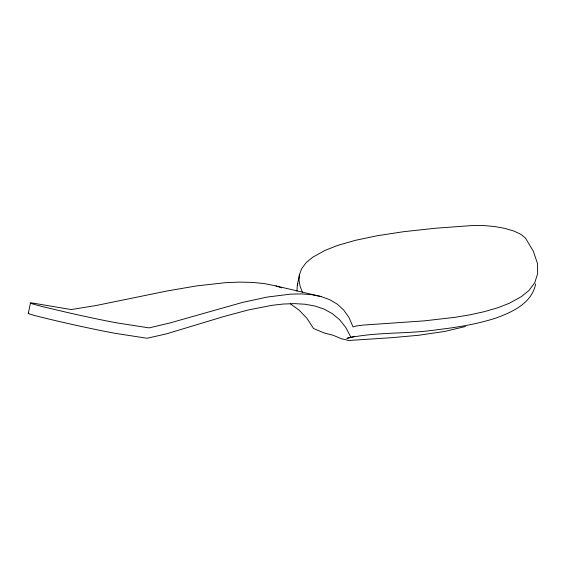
<?xml version="1.0" encoding="UTF-8"?>
<svg xmlns="http://www.w3.org/2000/svg" width="566" height="566" viewBox="0 0 566 566"><rect width="100%" height="100%" fill="white"/><g stroke="black" fill="none" stroke-linecap="round" stroke-linejoin="round"><path stroke-width="0.85" d="M296.959 291.129L297.313 285.108L299.421 274.736L301.671 268.652L306.206 262.596L312.842 257.134L325.089 250.377L337.506 245.467L355.158 240.387L377.083 235.767L403.678 231.692L435.339 228.254L472.454 225.53L483.491 225.537L494.578 226.52L504.964 228.409L513.942 231.07L520.897 234.331L525.354 237.968L533.37 251.304L537.353 263.126L537.7 273.534L534.778 282.625L528.969 290.485L521.484 296.556L509.237 303.312L498.023 307.699L484.454 311.633L469.9 314.823L454.724 317.363L424.054 320.887L363.139 325.089L356.686 325.91L353.035 326.943L349.038 317.625L343.732 310.055L337.216 304.098L329.596 299.633L321 296.527L275.982 285.943L264.541 283.623L252.231 282.384L239.185 282.116L225.516 282.682L196.848 285.865L167.26 290.945L95.958 305.534L71.203 309.56L34.767 303.418M299.421 274.736L299.067 280.764L300.213 286.644L302.449 292.289M28.3 313.493L30.408 303.121M535.592 283.906C532.075 303.086 512.393 312.085 495.908 318.071C476.862 324.191 457.038 327.389 437.207 329.716C407.287 334.322 376.39 331.563 346.859 338.319L354.578 336.275M297.313 285.108L297.872 283.587M465.478 326.49L445.003 331.372L418.826 335.249L391.813 337.683L348.713 340.47L341.482 338.772L333.084 335.256L324.283 333.013L313.514 328.521L307.076 318.481L299.287 310.274L290.28 303.751M321 296.527L311.519 294.667L301.282 293.917L290.393 294.157L267.088 297.079L242.51 302.428L169.977 322.938L149.162 327.891L118.938 323.207A47.749 1.281 12.5 0 1 68.429 312.736L46.645 307.614A47.749 1.281 12.5 0 1 34.703 303.404M275.982 285.943L281.599 287.846M350.92 337.315L345.883 327.608L339.65 319.762L332.348 313.642L324.077 309.107L314.937 306.022L305.046 304.239L294.504 303.624L283.417 304.027L271.899 305.329L247.979 310.026L223.605 316.599L166.284 333.912L147.047 338.263L116.829 333.579A47.735 1.281 12.5 0 1 60.413 321.757A47.735 1.281 12.5 0 1 28.894 313.281"/></g></svg>
